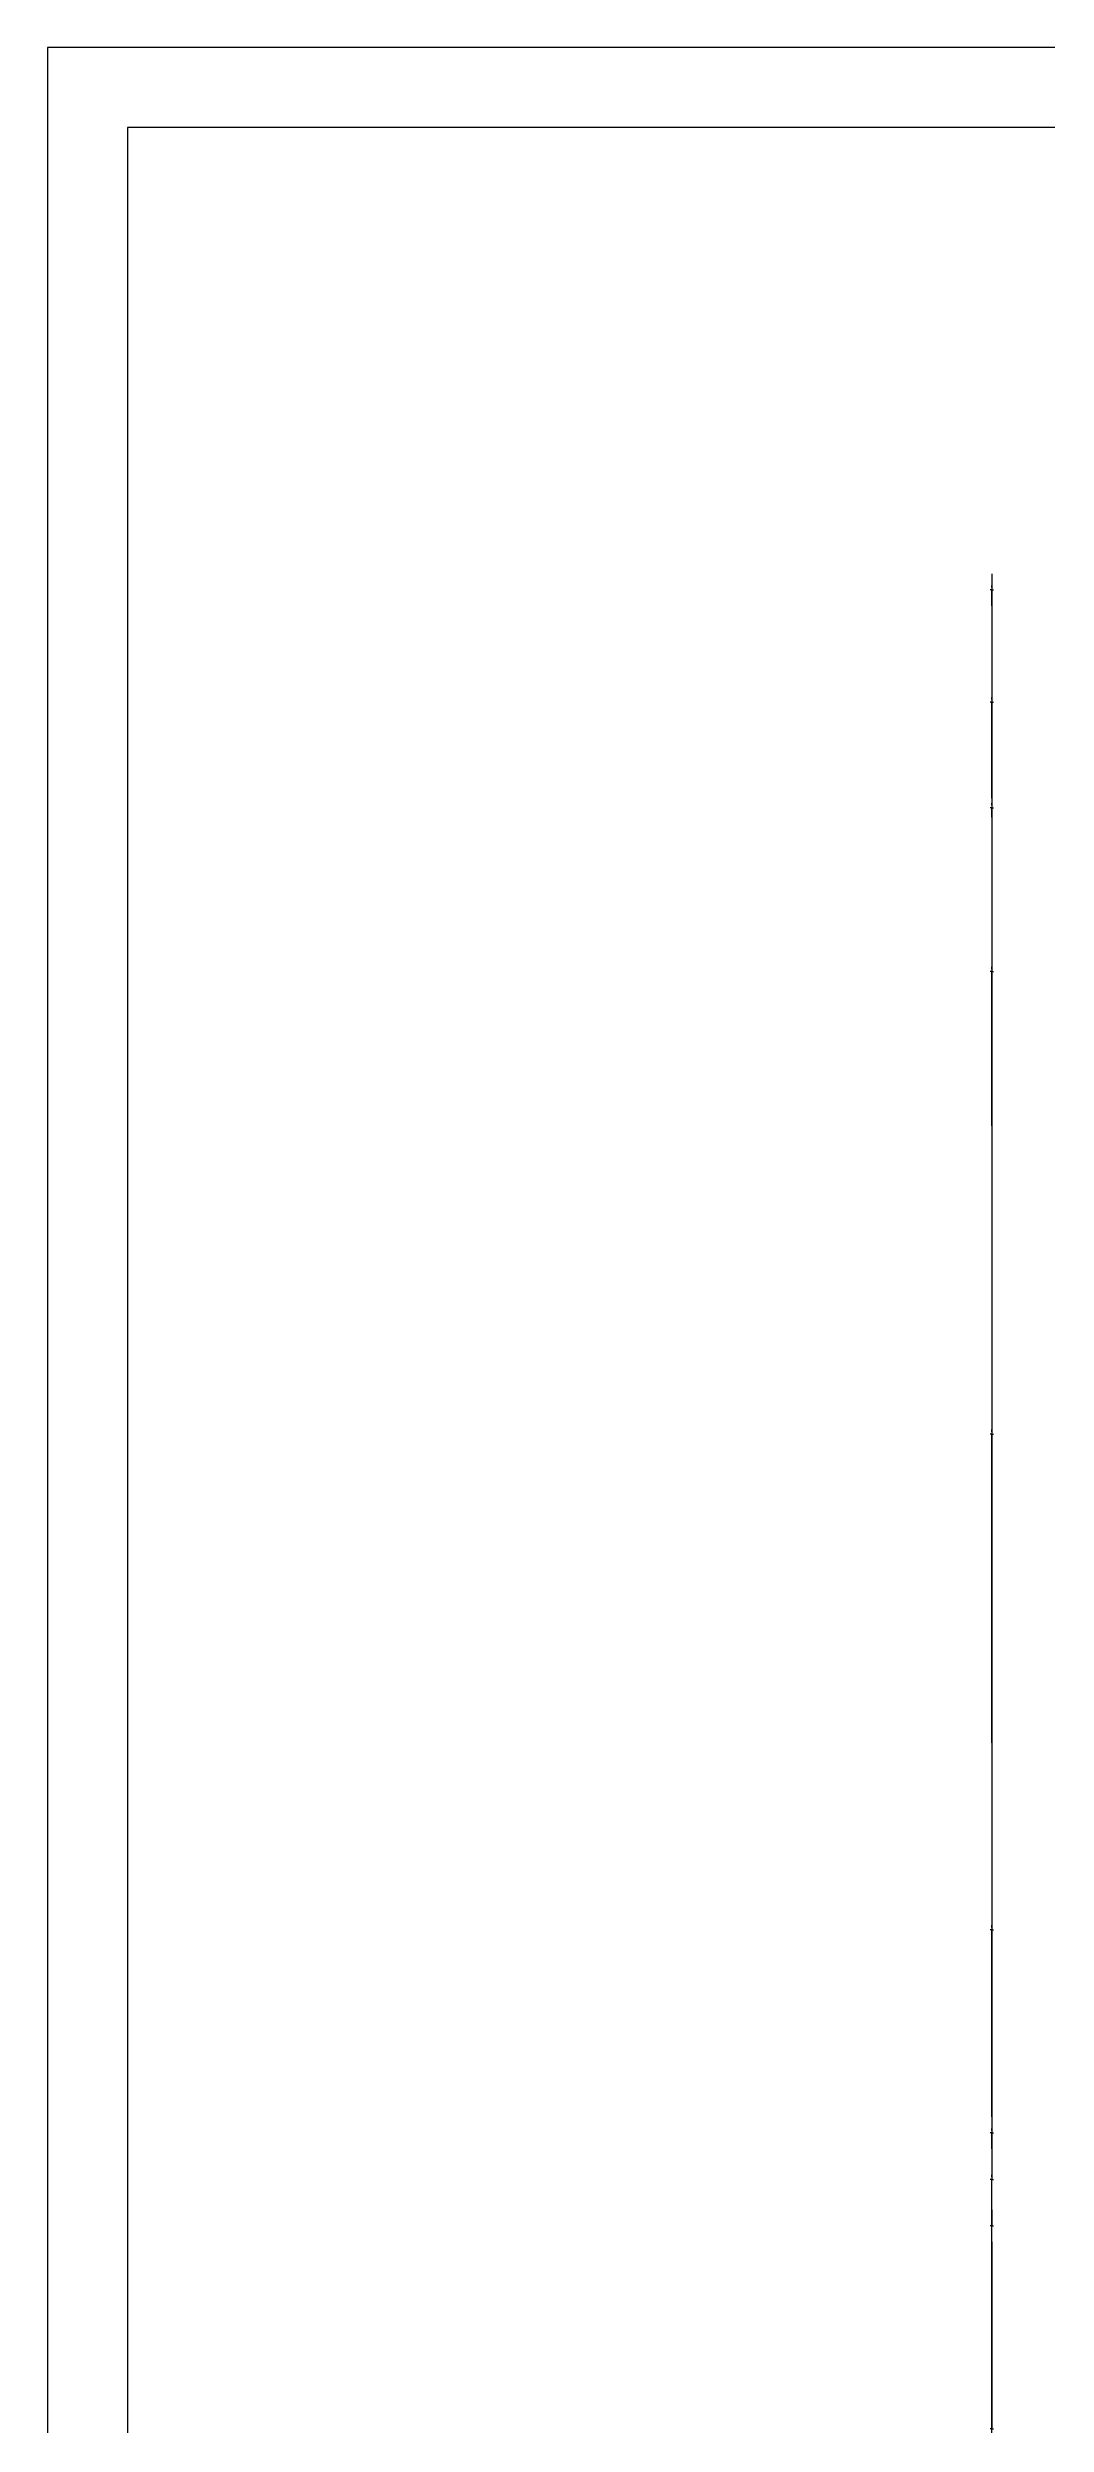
# Model space of a CAD drawing. Header units: metres. Extents: x 0 to 3014, y -367 to 1118.
# Drawn here: x 914 to 1226, y 376 to 1118 of the extents above; entities that cross this region are included whole.
import ezdxf

# ---------------------------------------------------------------- set-up
doc = ezdxf.new("R2010")
doc.units = ezdxf.units.M
doc.layers.add('图层1', color=8, linetype='Continuous')
doc.layers.add('图框', color=5, linetype='Continuous')
doc.dimstyles.get("Standard").update_dxf_attribs({"dimtxt": 2.5, "dimasz": 2.5, "dimexe": 1.25, "dimexo": 0.625, "dimtad": 1, "dimcen": 2.5, "dimazin": 3, "dimtfac": 1, "dimtmove": 0, "dimatfit": 3})

# ---------------------------------------------------------------- blocks, each defined once
blk = doc.blocks.new('_CLOSEDFILLED')
at = {"color": 0, "linetype": 'BYBLOCK'}
blk.add_solid([(-1, 0.2), (0, 0), (-1, -0.2)], dxfattribs=at)
blk = doc.blocks.new('*D1')
for p, q in [((1208.9, 953.82), (1208.9, 948.82)), ((1208.65, 948.82), (1208.4, 948.82)), ((1208.9, 943.82), (1208.9, 948.82)), ((1208.9, 948.82), (1208.9, 948.82)), ((1209.15, 948.82), (1209.4, 948.82))]:
    blk.add_line(p, q)
at = {"layer": 'Defpoints'}
for p in [(1208.9, 953.82), (1208.9, 948.82), (1208.9, 943.82)]:
    blk.add_point(p, dxfattribs=at)
at = {"xscale": 0.25, "yscale": 0.25}
blk.add_blockref('_CLOSEDFILLED', (1208.9, 948.82), dxfattribs=at)
at = {"xscale": 0.25, "yscale": 0.25, "rotation": 180}
blk.add_blockref('_CLOSEDFILLED', (1208.9, 948.82), dxfattribs=at)
at = {"insert": (1208.9, 949.945), "char_height": 1, "attachment_point": 5}
blk.add_mtext('0', dxfattribs=at)
blk = doc.blocks.new('*D2')
for p, q in [((1208.9, 943.82), (1208.9, 913.82)), ((1208.65, 913.82), (1208.4, 913.82)), ((1208.9, 883.82), (1208.9, 913.82)), ((1208.9, 913.82), (1208.9, 913.82)), ((1209.15, 913.82), (1209.4, 913.82))]:
    blk.add_line(p, q)
at = {"layer": 'Defpoints'}
for p in [(1208.9, 943.82), (1208.9, 913.82), (1208.9, 883.82)]:
    blk.add_point(p, dxfattribs=at)
at = {"xscale": 0.25, "yscale": 0.25}
blk.add_blockref('_CLOSEDFILLED', (1208.9, 913.82), dxfattribs=at)
at = {"xscale": 0.25, "yscale": 0.25, "rotation": 180}
blk.add_blockref('_CLOSEDFILLED', (1208.9, 913.82), dxfattribs=at)
at = {"insert": (1208.9, 914.945), "char_height": 1, "attachment_point": 5}
blk.add_mtext('0', dxfattribs=at)
blk = doc.blocks.new('*D3')
for p, q in [((1208.9, 883.82), (1208.9, 880.82)), ((1208.65, 880.82), (1208.4, 880.82)), ((1208.9, 877.82), (1208.9, 880.82)), ((1208.9, 880.82), (1208.9, 880.82)), ((1209.15, 880.82), (1209.4, 880.82))]:
    blk.add_line(p, q)
at = {"layer": 'Defpoints'}
for p in [(1208.9, 883.82), (1208.9, 880.82), (1208.9, 877.82)]:
    blk.add_point(p, dxfattribs=at)
at = {"xscale": 0.25, "yscale": 0.25}
blk.add_blockref('_CLOSEDFILLED', (1208.9, 880.82), dxfattribs=at)
at = {"xscale": 0.25, "yscale": 0.25, "rotation": 180}
blk.add_blockref('_CLOSEDFILLED', (1208.9, 880.82), dxfattribs=at)
at = {"insert": (1208.9, 881.945), "char_height": 1, "attachment_point": 5}
blk.add_mtext('0', dxfattribs=at)
blk = doc.blocks.new('*D4')
for p, q in [((1208.9, 877.82), (1208.9, 829.63)), ((1208.65, 829.63), (1208.4, 829.63)), ((1208.9, 781.44), (1208.9, 829.63)), ((1208.9, 829.63), (1208.9, 829.63)), ((1209.15, 829.63), (1209.4, 829.63))]:
    blk.add_line(p, q)
at = {"layer": 'Defpoints'}
for p in [(1208.9, 877.82), (1208.9, 829.63), (1208.9, 781.44)]:
    blk.add_point(p, dxfattribs=at)
at = {"xscale": 0.25, "yscale": 0.25}
blk.add_blockref('_CLOSEDFILLED', (1208.9, 829.63), dxfattribs=at)
at = {"xscale": 0.25, "yscale": 0.25, "rotation": 180}
blk.add_blockref('_CLOSEDFILLED', (1208.9, 829.63), dxfattribs=at)
at = {"insert": (1208.9, 830.755), "char_height": 1, "attachment_point": 5}
blk.add_mtext('0', dxfattribs=at)
blk = doc.blocks.new('*D5')
for p, q in [((1208.9, 781.44), (1208.9, 685.07)), ((1208.65, 685.07), (1208.4, 685.07)), ((1208.9, 588.69), (1208.9, 685.07)), ((1208.9, 685.07), (1208.9, 685.07)), ((1209.15, 685.07), (1209.4, 685.07))]:
    blk.add_line(p, q)
at = {"layer": 'Defpoints'}
for p in [(1208.9, 781.44), (1208.9, 685.07), (1208.9, 588.69)]:
    blk.add_point(p, dxfattribs=at)
at = {"xscale": 0.25, "yscale": 0.25}
blk.add_blockref('_CLOSEDFILLED', (1208.9, 685.07), dxfattribs=at)
at = {"xscale": 0.25, "yscale": 0.25, "rotation": 180}
blk.add_blockref('_CLOSEDFILLED', (1208.9, 685.07), dxfattribs=at)
at = {"insert": (1208.9, 686.195), "char_height": 1, "attachment_point": 5}
blk.add_mtext('0', dxfattribs=at)
blk = doc.blocks.new('*D6')
for p, q in [((1208.9, 588.69), (1208.9, 530.26)), ((1208.65, 530.26), (1208.4, 530.26)), ((1208.9, 471.82), (1208.9, 530.26)), ((1208.9, 530.26), (1208.9, 530.26)), ((1209.15, 530.26), (1209.4, 530.26))]:
    blk.add_line(p, q)
at = {"layer": 'Defpoints'}
for p in [(1208.9, 588.69), (1208.9, 530.26), (1208.9, 471.82)]:
    blk.add_point(p, dxfattribs=at)
at = {"xscale": 0.25, "yscale": 0.25}
blk.add_blockref('_CLOSEDFILLED', (1208.9, 530.26), dxfattribs=at)
at = {"xscale": 0.25, "yscale": 0.25, "rotation": 180}
blk.add_blockref('_CLOSEDFILLED', (1208.9, 530.26), dxfattribs=at)
at = {"insert": (1208.9, 531.385), "char_height": 1, "attachment_point": 5}
blk.add_mtext('0', dxfattribs=at)
blk = doc.blocks.new('*D7')
for p, q in [((1208.9, 471.82), (1208.9, 466.82)), ((1208.65, 466.82), (1208.4, 466.82)), ((1208.9, 461.82), (1208.9, 466.82)), ((1208.9, 466.82), (1208.9, 466.82)), ((1209.15, 466.82), (1209.4, 466.82))]:
    blk.add_line(p, q)
at = {"layer": 'Defpoints'}
for p in [(1208.9, 471.82), (1208.9, 466.82), (1208.9, 461.82)]:
    blk.add_point(p, dxfattribs=at)
at = {"xscale": 0.25, "yscale": 0.25}
blk.add_blockref('_CLOSEDFILLED', (1208.9, 466.82), dxfattribs=at)
at = {"xscale": 0.25, "yscale": 0.25, "rotation": 180}
blk.add_blockref('_CLOSEDFILLED', (1208.9, 466.82), dxfattribs=at)
at = {"insert": (1208.9, 467.945), "char_height": 1, "attachment_point": 5}
blk.add_mtext('0', dxfattribs=at)
blk = doc.blocks.new('*D8')
for p, q in [((1208.9, 461.82), (1208.9, 452.32)), ((1208.65, 452.32), (1208.4, 452.32)), ((1208.9, 442.82), (1208.9, 452.32)), ((1208.9, 452.32), (1208.9, 452.32)), ((1209.15, 452.32), (1209.4, 452.32))]:
    blk.add_line(p, q)
at = {"layer": 'Defpoints'}
for p in [(1208.9, 461.82), (1208.9, 452.32), (1208.9, 442.82)]:
    blk.add_point(p, dxfattribs=at)
at = {"xscale": 0.25, "yscale": 0.25}
blk.add_blockref('_CLOSEDFILLED', (1208.9, 452.32), dxfattribs=at)
at = {"xscale": 0.25, "yscale": 0.25, "rotation": 180}
blk.add_blockref('_CLOSEDFILLED', (1208.9, 452.32), dxfattribs=at)
at = {"insert": (1208.9, 453.445), "char_height": 1, "attachment_point": 5}
blk.add_mtext('0', dxfattribs=at)
blk = doc.blocks.new('*D9')
for p, q in [((1208.9, 442.82), (1208.9, 437.82)), ((1208.65, 437.82), (1208.4, 437.82)), ((1208.9, 432.82), (1208.9, 437.82)), ((1208.9, 437.82), (1208.9, 437.82)), ((1209.15, 437.82), (1209.4, 437.82))]:
    blk.add_line(p, q)
at = {"layer": 'Defpoints'}
for p in [(1208.9, 442.82), (1208.9, 437.82), (1208.9, 432.82)]:
    blk.add_point(p, dxfattribs=at)
at = {"xscale": 0.25, "yscale": 0.25}
blk.add_blockref('_CLOSEDFILLED', (1208.9, 437.82), dxfattribs=at)
at = {"xscale": 0.25, "yscale": 0.25, "rotation": 180}
blk.add_blockref('_CLOSEDFILLED', (1208.9, 437.82), dxfattribs=at)
at = {"insert": (1208.9, 438.945), "char_height": 1, "attachment_point": 5}
blk.add_mtext('0', dxfattribs=at)
blk = doc.blocks.new('*D10')
for p, q in [((1208.9, 432.82), (1208.9, 374.38)), ((1208.65, 374.38), (1208.4, 374.38)), ((1208.9, 315.94), (1208.9, 374.38)), ((1208.9, 374.38), (1208.9, 374.38)), ((1209.15, 374.38), (1209.4, 374.38))]:
    blk.add_line(p, q)
at = {"layer": 'Defpoints'}
for p in [(1208.9, 432.82), (1208.9, 374.38), (1208.9, 315.94)]:
    blk.add_point(p, dxfattribs=at)
at = {"xscale": 0.25, "yscale": 0.25}
blk.add_blockref('_CLOSEDFILLED', (1208.9, 374.38), dxfattribs=at)
at = {"xscale": 0.25, "yscale": 0.25, "rotation": 180}
blk.add_blockref('_CLOSEDFILLED', (1208.9, 374.38), dxfattribs=at)
at = {"insert": (1208.9, 375.505), "char_height": 1, "attachment_point": 5}
blk.add_mtext('0', dxfattribs=at)
blk = doc.blocks.new('*D16')
for p, q in [((1208.9, 953.82), (1208.9, 452.32)), ((1208.65, 452.32), (1208.4, 452.32)), ((1208.9, -49.18), (1208.9, 452.32)), ((1208.9, 452.32), (1208.9, 452.32)), ((1209.15, 452.32), (1209.4, 452.32))]:
    blk.add_line(p, q)
at = {"layer": 'Defpoints'}
for p in [(1208.9, 953.82), (1208.9, 452.32), (1208.9, -49.18)]:
    blk.add_point(p, dxfattribs=at)
at = {"xscale": 0.25, "yscale": 0.25}
blk.add_blockref('_CLOSEDFILLED', (1208.9, 452.32), dxfattribs=at)
at = {"xscale": 0.25, "yscale": 0.25, "rotation": 180}
blk.add_blockref('_CLOSEDFILLED', (1208.9, 452.32), dxfattribs=at)
at = {"insert": (1208.9, 453.445), "char_height": 1, "attachment_point": 5}
blk.add_mtext('0', dxfattribs=at)

msp = doc.modelspace()

# ---------------------------------------------------------------- linework, layer by layer
at = {"layer": '图层1'}
for p, q in [((3014.03, 1118.27), (914.03, 1118.27)), ((914.03, 1118.27), (914.03, -366.73))]:
    msp.add_line(p, q, dxfattribs=at)
at = {"layer": '图框'}
for p, q in [((2989.03, 1093.27), (939.03, 1093.27)), ((939.03, 1093.27), (939.03, -341.73))]:
    msp.add_line(p, q, dxfattribs=at)

# ---------------------------------------------------------------- dimensions: what is measured, and where the dimension line sits
for base, p1, p2, picture, middle in [((1208.9, 948.82), (1208.9, 953.82), (1208.9, 943.82), '*D1', (1208.9, 949.945)), ((1208.9, 452.32), (1208.9, -49.18), (1208.9, 953.82), '*D16', (1208.9, 453.445)), ((1208.9, 913.82), (1208.9, 943.82), (1208.9, 883.82), '*D2', (1208.9, 914.945)), ((1208.9, 880.82), (1208.9, 883.82), (1208.9, 877.82), '*D3', (1208.9, 881.945)), ((1208.9, 829.63), (1208.9, 877.82), (1208.9, 781.44), '*D4', (1208.9, 830.755)), ((1208.9, 685.07), (1208.9, 781.44), (1208.9, 588.69), '*D5', (1208.9, 686.195)), ((1208.9, 530.26), (1208.9, 588.69), (1208.9, 471.82), '*D6', (1208.9, 531.385)), ((1208.9, 466.82), (1208.9, 471.82), (1208.9, 461.82), '*D7', (1208.9, 467.945)), ((1208.9, 452.32), (1208.9, 461.82), (1208.9, 442.82), '*D8', (1208.9, 453.445)), ((1208.9, 437.82), (1208.9, 442.82), (1208.9, 432.82), '*D9', (1208.9, 438.945)), ((1208.9, 374.38), (1208.9, 432.82), (1208.9, 315.94), '*D10', (1208.9, 375.505))]:
    dim = msp.add_linear_dim(base=base, p1=p1, p2=p2, dimstyle='Standard')
    dim.commit()
    dim.dimension.update_dxf_attribs({"geometry": picture, "text_midpoint": middle})

doc.saveas('drawing.dxf')
